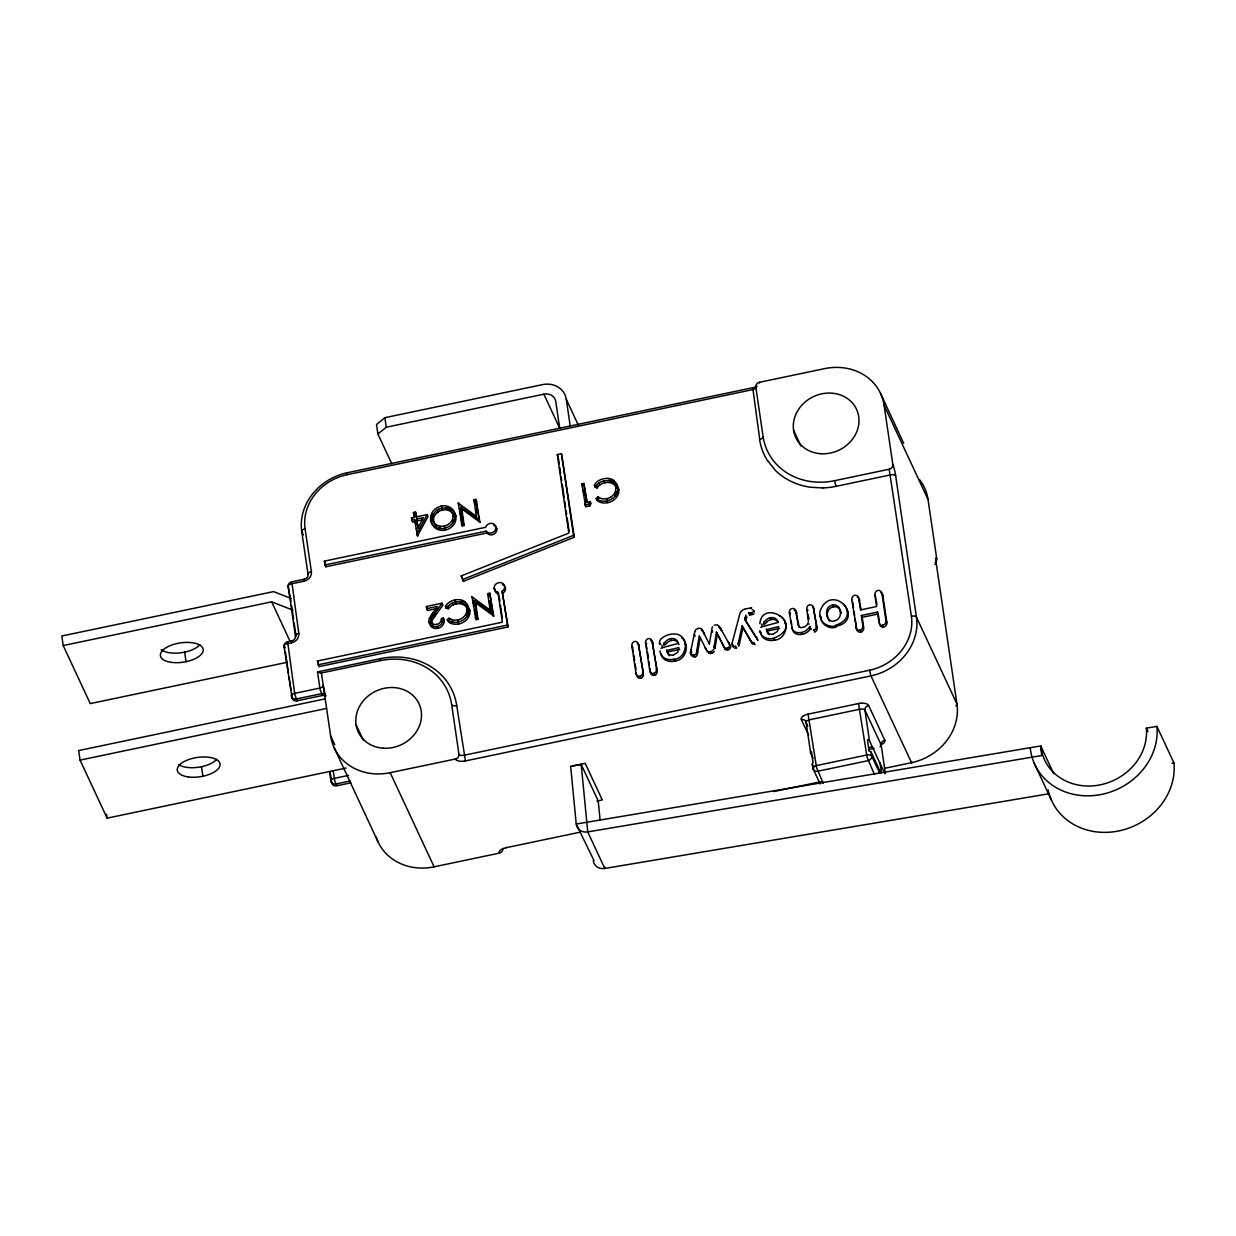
<?xml version="1.0" encoding="UTF-8"?>
<svg xmlns="http://www.w3.org/2000/svg" width="1236" height="1236" viewBox="0 0 1236 1236"><rect width="100%" height="100%" fill="white"/><g stroke="black" fill="none" stroke-linecap="round" stroke-linejoin="round"><path stroke-width="1.5" d="M840.418 613.473L840.31 611.696M808.344 621.476L806.814 609.008A3.832 3.384 -25 0 1 809.24 604.883M321.453 673.203L330.645 735.976L334.724 744.69M840.403 613.813L840.248 615.049A6.813 6.025 -25 0 1 835.212 620.688M732.624 645.501A3.291 2.92 -25 0 1 732.083 644.45L732.175 643.122M733.473 647.324A3.291 2.92 -25 0 1 732.933 646.274L733.025 644.96M759.831 623.577C762.612 597.359 807.371 625.308 773.319 638.379A14.152 12.514 -25 0 1 772.114 638.564L771.418 638.626A13.179 11.665 -25 0 1 769.178 638.657A12.514 11.062 -25 0 1 766.845 638.255L766.753 638.224A11.371 10.058 -25 0 1 765.563 637.822L765.053 637.591M732.206 642.89L740.024 613.133A7.493 6.628 -25 0 1 740.905 611.774L741.106 611.542M707.409 651.944L699.298 635.752L696.795 650.646M700.148 637.575L697.382 654.091M696.764 650.878L696.532 652.299M709.371 643.817L712.23 627.239A6.304 5.577 -25 0 1 712.43 626.791M716.447 632.152L714.284 645.856L715.15 647.633L717.297 633.975L716.447 632.152L724.373 647.386M712.307 632.214L712.554 630.885M714.269 645.98L714.084 647M715.103 647.942L714.949 648.823M714.068 647.154L713.852 648.22M691.542 652.531L691.31 654.029A5.747 5.083 -25 0 0 691.295 654.477L691.372 655.157M690.522 653.334L690.445 652.654A5.747 5.083 -25 0 1 690.46 652.191L694.956 631.318M738.695 641.376L738.355 642.766M742.141 625.88L738.711 641.268L739.591 642.983L742.99 627.703L742.141 625.88L751.318 641.53A3.445 3.044 -25 0 0 753.914 642.612L754.81 644.265M739.483 643.477L739.205 644.605M738.325 642.905L737.83 644.45M739.174 644.728L738.664 646.304M757.668 639.784L745.571 620.905L744.721 619.082L746.034 615.003M745.571 620.905L746.899 616.841M466.497 612.546L466.528 612.392A9.687 8.575 -25 0 0 466.837 610.229L466.837 610.151A9.594 8.482 -25 0 0 466.775 609.147L467.625 610.97A9.594 8.482 -25 0 1 467.687 611.82L467.687 611.975A9.687 8.575 -25 0 1 467.393 614.23L467.362 614.292A9.934 8.776 -25 0 1 466.605 616.161M660.41 643.353C659.267 647.71 658.402 639.429 662.233 637.977C666.358 634.578 672.168 633.234 677.39 634.3C690.074 637.961 686.706 659.128 673.45 659.313A14.152 12.514 -25 0 1 672.369 659.483L671.55 659.56A13.179 11.665 -25 0 1 669.433 659.576A12.514 11.062 -25 0 1 667.1 659.174L666.915 659.112A11.371 10.058 -25 0 1 665.818 658.742L665.385 658.556A11.232 9.934 -25 0 1 660.132 651.99L659.962 650.862M590.02 505.818L589.17 503.994L590.205 501.553L586.652 502.31L583.886 483.461L581.801 483.894L585.74 506.714L590.02 505.818L591.055 503.392L590.205 501.553M431.611 617.954L433.62 614.833L432.492 613.21L437.451 606.397L426.698 608.653L426.389 606.49L442.086 603.199L442.936 605.022L432.476 619.746M416.64 534.014L427.223 514.593L428.073 516.416L417.49 535.852L414.493 519.475L411.835 520.032L411.511 517.884L414.184 517.328L413.473 512.476L415.543 512.044L416.872 517.096M430.731 619.02L432.26 616.563M454.848 604.25A10.197 9.023 -25 0 0 450.862 606.273L449.44 607.571A10.815 9.564 -25 0 0 448.807 608.328L446.181 608.328L445.593 606.057A11.866 10.491 -25 0 1 446.814 604.435L447.108 604.11A11.587 10.243 -25 0 1 448.344 602.952L448.699 602.674A11.989 10.599 -25 0 1 450.306 601.608L450.646 601.438A12.824 11.34 -25 0 1 452.824 600.511L453.473 600.31A12.53 11.078 -25 0 1 454.137 600.124L455.296 599.877A12.066 10.676 -25 0 1 455.76 599.8L457.969 599.615A10.8 9.564 -25 0 1 458.726 599.615L459.468 599.676A11.495 10.166 -25 0 1 460.194 599.769L460.348 599.784A10.969 9.703 -25 0 1 461.723 600.124L462.31 600.325A10.722 9.486 -25 0 1 463.284 600.742L463.824 601.036A10.398 9.208 -25 0 1 464.489 601.438L467.347 604.358L468.799 608.344M446.181 608.328L446.443 607.88A11.866 10.491 -25 0 1 447.664 606.258M599.769 485.037L598.348 486.335A10.815 9.564 -25 0 0 597.714 487.092L597.081 487.973L595.072 487.092L594.501 484.821A11.866 10.491 -25 0 1 595.706 483.199L596.015 482.874A11.587 10.243 -25 0 1 597.251 481.716L597.606 481.437A11.989 10.599 -25 0 1 599.213 480.371L599.537 480.201A12.824 11.34 -25 0 1 601.716 479.274L602.38 479.074A12.53 11.078 -25 0 1 603.044 478.888L604.188 478.641A12.066 10.676 -25 0 1 604.651 478.564L606.876 478.378A10.8 9.564 -25 0 1 607.633 478.378L608.375 478.44A11.495 10.166 -25 0 1 609.085 478.533L609.255 478.548A10.969 9.703 -25 0 1 610.63 478.888L611.202 479.089A10.722 9.486 -25 0 1 612.191 479.506L612.732 479.8A10.398 9.208 -25 0 1 613.396 480.201L616.409 483.4L617.784 487.726M595.072 487.092L595.35 486.644A11.866 10.491 -25 0 1 596.447 485.161M431.302 618.062L432.028 617.212M810.646 628.321L809.858 629.495A10.645 9.409 -25 0 1 803.415 634.099C801.886 634.871 800.743 631.89 802.55 632.214A10.645 9.409 -25 0 0 808.916 627.811L809.781 626.482L810.862 629.572M432.322 616.47L433.048 615.636M432.43 616.331L433.156 615.482M448.22 609.147L447.957 606.505A10.815 9.564 -25 0 1 448.591 605.748L450.012 604.45A10.197 9.023 -25 0 1 453.998 602.426L455.481 602.071M597.081 487.973L596.864 485.254A10.815 9.564 -25 0 1 597.498 484.512L598.919 483.199A10.197 9.023 -25 0 1 600.82 481.994L601.839 481.53A10.089 8.93 -25 0 1 602.983 481.144L604.373 480.835A10.429 9.224 -25 0 1 615.93 487.154M596.231 486.134L594.222 485.269M432.492 613.21L429.417 618.17A7.447 6.582 -25 0 0 428.877 621.183L428.985 622.032A7.2 6.365 -25 0 0 436.555 626.621M433.651 614.802L442.086 603.199M438.301 608.22L434.346 613.674L435.257 615.605M678.95 644.605A8.667 7.663 -25 0 0 678.811 644.203L678.626 643.771A8.065 7.122 -25 0 0 677.204 641.824L677.158 641.793A6.396 5.655 -25 0 0 672.245 640.356L670.777 640.681A7.849 6.937 -25 0 0 667.44 642.488C665.787 644.976 661.971 646.938 664.381 642.998M763.894 622.341C762.04 626.559 765.532 623.778 767.185 621.584M664.613 642.705L663.871 643.585L664.674 642.643M764.126 622.079L763.647 622.635M764.033 622.171L766.335 619.746A7.849 6.937 -25 0 1 769.673 617.892M664.69 642.612L666.59 640.665A7.849 6.937 -25 0 1 669.927 638.811L671.395 638.533A6.396 5.655 -25 0 1 676.324 639.954A8.065 7.122 -25 0 1 677.745 641.886L677.961 642.38A8.667 7.663 -25 0 1 678.27 643.369L662.465 647.695M469.974 610.754A12.545 11.093 -25 0 1 459.514 623.763L458.262 624.01A13.133 11.618 -25 0 1 457.274 624.149L455.651 624.242A11.541 10.212 -25 0 1 454.369 624.195L453.921 624.134A11.989 10.599 -25 0 1 449.858 622.851L449.641 622.712A10.614 9.394 -25 0 1 448.498 621.924L447.277 619.792L448.9 618.139L449.765 619.978M618.881 489.518A12.545 11.093 -25 0 1 608.421 502.527L607.17 502.774A13.133 11.618 -25 0 1 606.181 502.913L604.558 503.006A11.541 10.212 -25 0 1 603.276 502.959L602.828 502.897A11.989 10.599 -25 0 1 598.765 501.6L598.487 501.445A10.614 9.394 -25 0 1 597.405 500.688L596.185 498.556L597.915 496.996M597.034 500.379L598.657 498.741L597.807 496.903M578.216 424.921L566.289 399.321A21.615 19.127 -25 0 0 542.465 384.628L384.89 417.691L376.516 424.458L377.907 434.006L391.75 463.685M377.907 434.006L386.281 427.223L543.871 394.176A10.815 9.564 -25 0 1 555.783 401.53L559.707 428.259M611.403 496.625L611.109 496.826A10.661 9.44 -25 0 1 608.344 498.201L608.004 498.309A9.95 8.791 -25 0 1 607.077 498.571L607.571 500.472M436.988 510.236L437.343 509.989A9.718 8.606 -25 0 1 438.363 509.386L438.595 509.278M438.193 511.828L437.853 512.059A10.707 9.471 -25 0 0 436.972 512.739M439.228 511.225L439.444 511.101A10.815 9.564 -25 0 1 442.024 510.159L442.843 510.005A10.151 8.992 -25 0 1 453.875 516.385M451.928 603.23L452.932 602.766M452.778 605.053L453.782 604.605M463.423 581.337L461.213 575.93L568.838 533.102L557.281 454.585L561.484 453.705L574.354 537.197L463.423 581.337L462.573 579.514L573.504 535.358L561.484 453.705M714.3 625.153L717.112 624.813L719.151 626.127L729.379 644.157L728.467 642.21M321.283 673.465L317.59 671.92L380.503 658.634A69.185 61.197 -25 0 1 456.733 705.632L465.447 760.928L870.947 675.876A54.06 47.818 -25 0 0 916.448 617.119L895.667 475.829A8.652 1.035 78.2 0 0 892.84 464.535L884.126 405.346A54.06 47.818 -25 0 0 824.582 368.637L759.445 382.295A4.326 3.832 -25 0 0 755.799 386.992A4.326 1.947 -8.4 0 1 752.461 389.695L346.945 474.748A49.734 43.986 -25 0 0 305.091 528.807A4.326 1.947 -8.4 0 0 301.738 531.511L308.058 574.477A4.326 3.832 -25 0 1 304.411 579.174L291.804 581.816A4.326 3.832 -25 0 0 288.173 586.513L295.481 636.154A4.326 3.832 -25 0 1 291.835 640.851L287.633 641.731A4.326 3.832 -25 0 0 283.986 646.443L292.144 697.907A4.326 3.832 -25 0 0 296.918 700.843L297.351 700.117M745.694 608.807L744.35 609.271A7.586 6.721 -25 0 0 741.075 611.526M860.148 629.896L861.044 631.72M639.985 676.077L640.959 677.869M653.689 673.203L654.678 674.995M769.673 617.923L771.156 617.614A6.396 5.655 -25 0 1 776.069 619.035L776.084 619.082A8.065 7.122 -25 0 1 777.49 620.966L777.707 621.461A8.667 7.663 -25 0 1 778.031 622.45L762.334 626.714A3.816 3.384 -25 0 0 760.743 627.455M454.941 604.219L456.331 603.894A10.429 9.224 -25 0 1 467.872 610.213M694.199 654.956L695.08 656.779M813.813 629.881L814.663 631.704M745.957 608.73L751.04 608.004M748.413 613.071L749.217 612.901A4.032 3.569 -25 0 1 749.696 612.855L750.314 612.855A3.662 3.244 -25 0 0 750.87 612.809L751.473 612.685M749.263 614.895L750.082 614.725A4.032 3.569 -25 0 1 750.546 614.678L750.144 612.855M697.876 628.537L698.726 628.367M835.103 620.534C826.946 624.922 821.863 606.443 832.971 605.084M735.744 646.258L736.625 648.081M711.673 653.303L710.19 651.619A3.584 3.183 -25 0 1 707.749 651.295L707.641 651.171M730.569 646.876L730.569 646.722A3.028 2.673 -25 0 1 728.174 649.812L727.34 648.019A3.028 2.673 -25 0 0 729.75 645.038L729.472 644.311M882.828 625.153C883.972 629.819 888.174 623.562 886.784 622.125L882.844 595.458A4.11 3.646 -25 0 0 880.743 592.492M727.062 648.081L726.814 648.127A2.843 2.518 -25 0 1 724.234 647.51L717.297 633.975M882.937 625.138L885.208 623.886L886.011 621.384L882.071 594.053L882.937 595.937M778.077 622.28A8.065 7.122 -25 0 0 776.95 620.905A6.396 5.655 -25 0 0 772.006 619.421L770.6 619.73A7.849 6.937 -25 0 0 767.185 621.569M607.556 500.673L606.304 500.951A13.133 11.618 -25 0 1 605.331 501.09L603.801 501.183A11.541 10.212 -25 0 1 602.426 501.121L602.056 501.09A11.989 10.599 -25 0 1 597.915 499.777L597.776 499.699A10.614 9.394 -25 0 1 596.555 498.865L596.185 498.556M436.895 624.273L436.354 624.381A5.006 4.419 -25 0 1 430.9 621.322M833.821 606.907C827.888 607.324 825.648 613.968 828.645 619.823M710.499 651.557L710.855 651.465A3.646 3.229 -25 0 0 713.388 649.564M616.424 487.849A10.429 9.224 -25 0 0 605.238 482.689L603.987 482.936A10.089 8.93 -25 0 0 602.689 483.369L601.685 483.817A10.197 9.023 -25 0 0 599.769 485.037M437.977 628.274L437.498 628.367A7.2 6.365 -25 0 1 429.711 623.902M454.894 622.419L456.331 622.341A13.133 11.618 -25 0 0 457.413 622.187L458.664 621.909A12.545 11.093 -25 0 0 469.124 608.931M751.133 612.762L752.322 614.508A2.688 2.379 -25 0 0 753.975 613.689M443.987 528.266L444.929 528.081A11.186 9.888 -25 0 0 446.119 527.757L446.304 527.695A12.144 10.753 -25 0 0 453.519 521.855L453.566 521.777A12.808 11.325 -25 0 0 454.91 518.239L454.925 518.147A12.669 11.201 -25 0 0 455.111 516.184L455.111 515.906A11.804 10.444 -25 0 0 455.049 514.871L454.925 514.083A12.499 11.047 -25 0 0 441.669 505.972L440.742 506.219A12.53 11.078 -25 0 0 430.591 519.274L430.792 520.124M606.907 500.827L607.757 502.65M458 622.063L458.865 623.902M436.833 626.513L437.683 628.336M751.998 614.586L751.72 614.632A3.662 3.244 -25 0 1 751.164 614.678L750.7 614.678M666.158 660.348L666.575 660.534A11.371 10.058 -25 0 0 667.764 660.951L667.95 660.997A12.514 11.062 -25 0 0 670.283 661.399A13.179 11.665 -25 0 0 672.399 661.384L673.218 661.306A14.152 12.514 -25 0 0 674.3 661.152C685.068 660.58 690.167 646.536 682.967 638.873M835.304 625.385C865.648 615.621 830.561 582.419 819.993 611.295C816.981 635.706 860.472 627.965 844.945 605.532M760.573 631.797L760.696 632.909A11.232 9.934 -25 0 0 765.872 639.475L766.243 639.568A11.371 10.058 -25 0 0 767.51 640.032L767.602 640.047A12.514 11.062 -25 0 0 770.043 640.48A13.179 11.665 -25 0 0 772.16 640.464L772.855 640.402A14.152 12.514 -25 0 0 774.045 640.233C785.37 639.723 790.237 624.165 781.739 617.073M431.519 521.978A12.545 11.109 -25 0 0 444.852 530.182L445.887 529.889A11.186 9.888 -25 0 0 446.969 529.58L447.247 529.487A12.144 10.753 -25 0 0 454.369 523.693L454.415 523.6A12.808 11.325 -25 0 0 455.76 520.078L455.775 519.985A12.669 11.201 -25 0 0 455.976 518.023L455.96 517.838A11.804 10.444 -25 0 0 455.899 516.694L455.775 515.906M441.994 508.166L441.175 508.336A10.707 9.471 -25 0 0 436.123 510.916A9.703 8.59 -25 0 0 435.18 511.828L435.118 511.889A9.733 8.606 -25 0 0 432.693 517.884L432.693 518.1A9.502 8.405 -25 0 0 432.755 518.95L432.847 519.568A9.363 8.281 -25 0 0 433.033 520.387L433.094 520.588A9.548 8.436 -25 0 0 436.107 524.62A9.811 8.683 -25 0 0 437.652 525.439L437.807 525.501A10.939 9.672 -25 0 0 440.572 526.196L440.989 526.227A9.965 8.822 -25 0 0 442.55 526.242L442.967 526.212A9.394 8.297 -25 0 0 443.878 526.072L444.543 525.933A9.146 8.08 -25 0 0 445.439 525.686L445.748 525.578A9.718 8.59 -25 0 0 447.2 524.96L447.494 524.79A10.645 9.424 -25 0 0 451.295 521.468L451.325 521.407A9.764 8.637 -25 0 0 452.932 517.467L452.948 517.39A9.424 8.343 -25 0 0 453.025 516.324L453.025 516.107A9.332 8.25 -25 0 0 452.963 515.257L452.886 514.717M445.485 529.981L444.636 528.143M303.361 534.987L301.738 531.511A54.06 47.818 -25 0 1 347.239 472.755L752.739 387.718A8.652 3.893 -8.4 0 0 757.065 386.157M461.785 508.954L464.226 525.485L462.156 525.918L458.201 503.098L476.339 516.293L473.913 499.808L475.984 499.359L479.923 522.195L461.785 508.954L460.935 507.131L478.641 520.464L479.491 522.287M413.473 512.476L414.323 514.3L416.393 513.867M473.913 499.808L474.763 501.631L476.833 501.198M427.223 514.593L416.254 516.895L415.543 512.044M416.563 519.043L423.454 517.606L417.907 528.158L416.563 519.043L418.494 528.174M411.835 520.032L412.685 521.87L415.342 521.314L415.883 524.945M417.428 520.866L422.588 519.784M461.291 524.095L463.376 523.662L464.226 525.485M478.641 520.464L479.923 522.195M584.891 504.891L589.17 503.994M324.419 561.113L485.594 527.324A5.407 4.774 -25 0 1 493.349 523.77A5.407 4.774 -25 0 1 494.462 531.31A5.407 4.774 -25 0 1 486.15 531.14L324.975 564.945L324.419 561.113L325.841 566.768L486.999 532.963A5.407 4.774 -25 0 0 495.481 532.948A5.407 4.774 -25 0 0 493.751 525.424M305.091 528.807L311.41 571.758A8.652 7.648 -25 0 1 304.133 581.167L291.526 583.809A4.326 1.947 -8.4 0 0 288.173 586.513L290.985 601.7M755.799 386.992L763.106 436.632A64.859 57.381 -25 0 0 834.563 480.696L889.194 469.232A4.326 3.832 -25 0 0 892.84 464.535M291.217 598.487L273.558 591.596L61.8 636.015L63.206 645.563L271.657 601.839L292.994 610.167M822.821 487.926A69.262 61.259 -25 0 0 835.984 486.335L890.615 474.887A4.326 1.947 -8.4 0 1 895.667 475.829M475.597 602.782L478.023 619.313L475.953 619.746L472.013 596.926L490.151 610.12L487.71 593.635L489.796 593.187L493.736 616.022L475.597 602.782L474.748 600.959L492.453 614.292L493.303 616.115M426.698 608.653L427.548 610.476L436.509 608.591M291.804 581.816L298.818 633.45A8.652 7.648 -25 0 1 291.541 642.844L287.339 643.724A4.326 1.947 -8.4 0 0 283.986 646.443L284.852 648.267A4.326 3.832 -25 0 1 284.929 646.814M438.007 628.46A7.941 7.014 -25 0 0 444.218 620.132L443.338 617.923L441.267 618.649A5.747 5.083 -25 0 1 436.957 624.52M444.188 619.761L442.133 620.472A5.747 5.083 -25 0 1 441.932 622.419M475.103 617.923L477.173 617.49L478.023 619.313M492.453 614.292L493.736 616.022M287.447 662.249L90.259 703.593L63.206 645.563M317.451 660.997L502.341 622.218L497.938 592.229A5.407 4.774 -25 0 1 494.817 585.354A5.407 4.774 -25 0 1 503.114 583.608A5.407 4.774 -25 0 1 502.14 591.333L507.965 626.976L318.873 666.637L317.451 660.997L318.301 662.82M318.023 664.813L507.115 625.153M321.406 673.002L380.209 660.627A64.859 57.381 -25 0 1 451.665 704.69A4.326 1.947 -8.4 0 0 456.733 705.632M325.145 698.881L78.656 750.576L80.062 760.125L107.115 818.155L346.08 768.035M80.062 760.125L326.536 708.429M667.038 651.588L666.976 651.434A10.599 9.378 -25 0 1 666.683 650.491L678.935 647.556L677.652 652.392L673.496 654.895M773.18 634.284A6.566 5.809 -25 0 1 766.66 630.715L766.753 630.592A10.599 9.378 -25 0 1 766.428 629.572L778.68 626.637L777.351 631.534L773.164 633.991M666.59 650.136L667.44 651.959L679.785 649.379M766.335 629.217L767.185 631.04L779.53 628.46M861.353 615.497L877.421 612.114L878.271 613.952L862.203 617.32L861.353 615.497L862.821 625.663M348.691 775.343L334.276 778.371A4.326 1.947 -8.4 0 0 330.924 781.075L331.789 782.898A4.326 1.947 -8.4 0 0 332.994 783.779M889.194 469.232L911.395 616.177A49.734 43.986 -25 0 1 869.541 670.221L464.025 755.273A4.326 1.947 -8.4 0 1 458.973 754.331A4.326 3.832 -25 0 1 455.342 759.028L390.205 772.685A54.06 47.818 -25 0 1 330.645 735.976M350.097 780.997L335.698 784.01A4.326 3.832 -25 0 1 330.924 781.075L329.533 771.527M350.947 782.821L336.547 785.833A4.326 3.832 -25 0 1 331.789 782.898L330.089 771.449M802.921 716.231A8.528 3.847 -8.4 0 1 804.095 715.52A8.652 3.893 -8.4 0 1 808.05 714.145L858.495 703.562A8.822 3.986 -8.4 0 1 861.121 703.207M572.623 766.026L585.231 763.385L602.272 799.939L596.864 801.082M868.753 747.564L872.492 746.791M868.46 749.557L874.068 748.383M376.177 837.096A54.06 47.818 -25 0 0 434.099 866.822L499.236 853.164A8.652 3.893 -8.4 0 1 505.926 847.742L579.483 832.322M773.751 791.565L820.905 781.677M885.038 768.236L911.442 762.689A54.06 47.818 -25 0 0 956.942 703.948L936.146 562.658A8.652 1.035 78.2 0 1 936.733 558.672L928.02 499.483A54.06 47.818 -25 0 0 919.769 479.862M673.944 659.221L674.918 661.028M836.154 627.208C828.892 629.51 820.441 624.149 820.673 616.223M606.644 498.664L605.686 498.819A10.413 9.208 -25 0 1 604.682 498.927L603.554 498.942A10.645 9.409 -25 0 1 601.947 498.757L598.008 497.057M457.737 619.9L456.795 620.07A10.413 9.208 -25 0 1 455.79 620.163L454.647 620.178A10.645 9.409 -25 0 1 453.04 619.993L448.992 618.216M802.906 627.301L803.663 627.115A6.087 5.392 -25 0 0 808.05 622.913L809.086 624.242M711.225 653.411L710.947 653.458A3.584 3.183 -25 0 1 708.599 653.118L708.46 652.979M801.283 632.508L800.542 632.631M802.226 634.315L801.561 634.439A8.667 7.663 -25 0 1 794.099 632.477M727.865 649.92L727.571 649.966A2.843 2.518 -25 0 1 725.084 649.333M762.288 625.91L761.453 624.087M661.708 645.007L662.496 646.845M600.047 819.653L598.239 801.005L581.198 764.451L570.63 766.227L576.239 824.041A10.815 9.564 -25 0 0 587.733 831.905L604.79 868.46L1049.256 793.713M576.239 824.041L1040.774 745.926A54.06 47.818 -25 0 0 1098.232 785.215A54.06 47.818 -25 0 0 1146.344 728.159L1156.911 726.382L1173.953 762.952A64.859 57.381 -25 0 1 1119.291 830.824A64.859 57.381 -25 0 1 1048.113 789.819M577.058 825.787L593.944 860.488M1171.975 763.276L1173.953 762.952M735.374 646.335L735.281 646.351A3.414 3.013 -25 0 1 733.875 646.289M736.223 648.158L736.084 648.189A3.414 3.013 -25 0 1 734.725 648.112M822.821 487.926L810.6 487.247A69.262 61.259 -25 0 1 775.312 470.329L767.788 460.843M608.483 480.217L609.224 480.263A11.495 10.166 -25 0 1 609.951 480.356L610.105 480.387A10.969 9.703 -25 0 1 611.171 480.619M452.979 621.615L451.603 621.105M462.867 602.04L462.573 601.947A10.969 9.703 -25 0 0 461.198 601.623L461.043 601.592A11.495 10.166 -25 0 0 460.395 601.515M779.298 615.636L780.395 616.161M445.315 606.505L447.324 607.37M718.734 626.915L721.639 630.514L720.789 628.691M618.649 489.564L617.289 485.269L614.369 482.117A10.398 9.208 -25 0 0 613.581 481.623L613.041 481.329A10.722 9.486 -25 0 0 612.423 481.051M681.639 637.714L682.442 638.363M465.416 509.247L477.189 518.116M477.745 601.978L489.518 610.847M843.524 604.219L844.42 604.991M447.277 619.792L447.648 620.101A10.614 9.394 -25 0 0 448.73 620.843L449.008 621.013A11.989 10.599 -25 0 0 453.071 622.295L453.519 622.357A11.541 10.212 -25 0 0 454.709 622.419M701.538 629.124L701.847 629.387A4.759 4.202 -25 0 1 702.249 629.881L702.635 630.514M702.403 630.947L702.419 630.978A3.832 3.384 -25 0 0 701.445 630.329M466.605 604.28L469.649 610.167M829.634 621.044L828.738 619.978M702.666 631.194L702.697 631.225A4.759 4.202 -25 0 1 703.099 631.704L709.402 644.049M752.137 643.323L750.175 639.908M793.296 630.514L794.192 632.384M792.94 630.113L793.28 631.225M725.208 649.194L724.188 647.618M792.6 629.727L792.43 629.402M756.061 636.664L756.803 637.961M744.721 619.082L756.787 638.317M706.559 650.121L705.231 647.695L706.142 649.425M728.56 642.38L729.333 643.832M742.99 627.703L751.024 641.731M798.58 625.632L798.549 625.586A8.312 7.354 -25 0 1 798.147 624.705L795.891 611.31A3.785 3.353 -25 0 0 792.4 608.436M505.987 847.865L506.374 847.232M380.271 660.75L380.503 658.634M291.835 640.851L291.541 642.844M702.697 630.623L703.516 632.183M703.67 632.662L704.319 633.929M752.739 387.718L759.754 439.352A4.326 1.947 -8.4 0 0 763.106 436.632M347.239 472.755L346.945 474.748M304.411 579.174L304.133 581.167M287.633 641.731L294.693 693.659L296.918 700.843L322.132 695.559A4.326 3.832 -25 0 1 325.624 696.301M730.213 645.686L729.719 644.929L730.569 646.722M334.261 747.95L378.154 842.087M1146.344 728.159L1147.966 731.65M884.126 405.346L928.02 499.483M1053.767 773.767L1040.774 745.926L1041.701 755.551L587.733 831.905L581.198 764.451M1034.208 763.199L1051.558 800.449M874.933 595.057L875.83 597.374M885.949 620.364L886.784 622.125M793.574 430.252L800.897 445.933M858.804 598.379L861.106 609.904M862.759 625.122L863.67 627.486A4.187 3.693 -25 0 1 861.198 632.044M851.774 599.908L856.641 629.016A4.141 3.662 -25 0 0 860.395 632.214M846.907 610.105L847.788 612.098M841.144 613.303L839.553 608.792A7.076 6.273 -25 0 0 832.987 604.79M832.338 605.192L833.188 607.015M826.575 614.354L827.44 616.177M861.245 703.191A8.528 3.847 -8.4 0 1 862.929 703.176A8.76 3.955 -8.4 0 1 868.645 705.493L884.791 740.194A4.326 3.832 -25 0 0 881.16 744.891A4.326 1.947 -8.4 0 1 880.017 746.791M819.962 615.744L820.812 617.567M813.381 607.649L816.996 628.166A3.538 3.136 -25 0 1 814.787 631.998M813.473 608.112L816.934 627.656M868.599 705.462A4.326 3.832 -25 0 0 864.953 710.159L869.449 740.704L884.837 773.705M806.861 609.502L807.68 610.939A3.832 3.384 -25 0 1 807.695 609.564M869.449 740.704A4.326 1.947 -8.4 0 0 867.394 739.638L869.078 751.086A4.326 1.947 -8.4 0 1 871.133 752.168L880.851 773.01M807.989 617.181L808.838 619.02L808.159 614.4M879.8 773.35L871.704 755.984L871.133 752.168M809.781 626.482L810.754 629.047M874.547 774.57L867.116 757.514L858.495 703.562M795.984 611.789L798.997 626.528A8.312 7.354 -25 0 0 799.337 627.285M797.514 622.094L798.348 623.84M791.689 608.575A3.754 3.322 -25 0 0 789.387 612.608L790.19 614.616A3.754 3.322 -25 0 1 790.391 612.592M784.984 623.114L785.833 624.937M770.476 617.722L771.326 619.545M773.813 638.286L774.663 640.109M807.757 725.98L806.135 722.504A4.326 3.832 -25 0 0 801.361 719.568A8.652 3.893 -8.4 0 1 801.639 717.498A8.822 3.986 -8.4 0 1 802.828 716.293M801.361 719.568L808.653 735.188M759.846 631.071L760.665 632.755M748.892 612.948L749.742 614.771M885.362 773.535L881.16 744.891L864.953 710.159A4.326 1.947 -8.4 0 0 859.901 709.217L809.487 719.785A4.326 1.947 -8.4 0 0 806.135 722.504L810.631 753.048L813.056 758.255M757.065 638.734L757.915 640.557M823.3 783.423L816.61 767.772L808.066 714.145M745.138 617.567L745.988 619.39M810.631 753.048A4.326 1.947 -8.4 0 1 811.403 751.38L813.087 762.828A4.326 1.947 -8.4 0 0 812.315 764.512L813.937 767.973M820.163 783.948L812.871 768.328L812.315 764.512M732.052 644.234L732.902 646.057M722.921 644.991L723.771 646.814M703.701 632.554L704.551 634.377M694.246 634.253L695.095 636.092M696.826 650.46L697.676 652.299M617.737 487.308L618.587 489.132M613.705 480.433L614.555 482.256M690.831 650.105L691.681 651.928M690.476 653.118L691.326 654.956M685.238 644.033L686.088 645.856M603.971 480.912L604.821 482.735M670.731 638.641L671.581 640.464M543.871 394.176L559.784 428.32M583.886 483.461L587.224 502.249M581.801 483.894L582.65 485.717M648.761 638.518A3.862 3.414 -25 0 1 652.098 641.499L657.135 671.241M653.164 673.62A3.816 3.368 -25 0 1 649.765 670.731L645.655 643.245L647.046 648.761M557.281 454.585L558.131 456.408M652.284 641.963L657.088 670.623M635.057 641.391A3.862 3.414 -25 0 1 638.394 644.373L643.431 674.114M649.611 670.19L650.569 672.569A3.816 3.368 -25 0 0 654.014 675.443M639.46 676.494A3.816 3.368 -25 0 1 636.046 673.605L631.936 646.119L633.326 651.635M638.579 644.837L643.369 673.496M573.504 535.358L574.354 537.197M635.907 673.064L636.864 675.443A3.816 3.368 -25 0 0 640.31 678.317M495.945 527.123L496.795 528.946M486.15 531.14L486.999 532.963M504.643 586.312L505.493 588.135M502.14 591.333L507.965 626.976M458.68 502.99L459.529 504.829L458.201 503.098M497.938 592.229L498.788 594.053A5.407 4.774 -25 0 1 495.018 588.908M494.137 588.506L494.987 590.329M455.002 514.5L455.868 516.416M452.932 514.933L453.813 517.081M487.71 593.635L488.575 595.458M441.206 506.111L442.055 507.934M441.607 508.243L442.457 510.066M444.218 526.011L445.068 527.834M472.492 596.818L473.342 598.657L472.013 596.926M461.213 575.93L462.063 577.753M432.785 519.259L433.697 521.391A9.363 8.281 -25 0 0 433.882 522.21L433.944 522.426A9.548 8.436 -25 0 0 436.895 526.397M430.715 519.692L431.642 521.947M464.798 601.669L465.663 603.492M454.724 599.985L455.59 601.824M455.064 602.148L455.914 603.971M414.493 519.475L415.342 521.314M411.511 517.884L412.685 521.87M458.664 621.708L458.17 619.808A9.95 8.791 -25 0 0 459.019 619.576L459.437 619.437A10.661 9.44 -25 0 0 462.14 618.108L462.496 617.861A9.934 8.776 -25 0 0 466.528 612.546M417.057 533.937L417.907 535.76M426.389 606.49L427.548 610.476M431.009 621.291L431.797 622.527A5.639 4.99 -25 0 1 432.276 620.163M428.923 621.723L429.834 623.871M324.975 564.945L325.841 566.768M390.205 772.685L434.099 866.822M356.076 724.729L363.384 740.426M271.657 601.839L289.966 641.098M880.526 393.372L903.701 443.322M834.563 480.696L835.984 486.335M767.618 632.415L767.587 632.338A10.599 9.378 -25 0 1 767.278 631.411L767.232 631.225M667.857 653.334L667.888 653.411A10.599 9.378 -25 0 1 667.533 652.33L667.471 652.052M878.95 622.357L877.421 612.114M814.339 609.935L814.261 609.58A3.77 3.322 -25 0 0 812.716 607.108M796.834 613.612L796.741 613.087A3.785 3.353 -25 0 0 794.192 610.352M639.429 646.66L639.336 646.181A3.862 3.414 -25 0 0 637.22 643.477M650.46 672.013L649.935 668.444M841.098 613.025L840.372 610.569A7.076 6.273 -25 0 0 833.837 606.613M653.133 643.786L653.056 643.369A3.862 3.414 -25 0 0 650.8 640.557M858.881 598.796L860.534 609.904L876.602 606.536L874.98 595.536M615.59 487.247L615.683 487.911A9.594 8.482 -25 0 1 615.744 488.761L615.744 488.915A9.687 8.575 -25 0 1 615.435 491.155L615.42 491.233A9.934 8.776 -25 0 1 611.387 496.609M429.788 623.562L429.742 623.114A7.447 6.582 -25 0 1 429.711 622.341M879.708 623.701L879.8 624.18A4.125 3.646 -25 0 0 883.555 627.347M859.762 600.742L859.684 600.325A4.063 3.584 -25 0 0 857.259 597.235M792.044 627.316L792.369 629.294L789.371 613.164M869.541 670.221L870.947 675.876L911.751 763.106L911.874 761.979M876.108 599.197L876.911 604.698M878.502 615.559L879.46 621.971M862.203 617.32L863.624 626.946M880.047 762.875L881.453 772.423M852.685 602.287L853.504 607.896M854.061 611.635L854.601 615.374M855.157 619.112L856.533 628.475M791.055 620.704L791.627 624.504M647.571 652.33L648.359 657.707M648.885 661.275L649.41 664.86M633.852 655.219L634.655 660.58M635.18 664.165L635.968 669.526M583.222 489.533L584.056 495.265M584.628 499.081L585.74 506.714M566.289 399.321L570.213 426.049M558.409 458.278L559.244 463.886M559.784 467.625L560.619 473.233M561.159 476.972L561.716 480.711M562.256 484.45L564.188 497.536M564.744 501.275L565.563 506.884M566.119 510.623L566.66 514.361M567.216 518.1L569.132 531.186M499.066 595.922L499.885 601.546M500.441 605.3L502.372 618.417M475.984 499.359L479.074 520.371M489.796 593.187L492.886 614.199M474.763 501.631L475.304 505.292M475.845 508.954L476.385 512.616M489.379 600.959L491.001 611.944M460.935 507.131L463.376 523.662M474.748 600.959L477.173 617.49M459.622 508.738L462.156 525.918M473.141 600.665L473.991 606.382M474.547 610.213L475.118 614.029M451.665 704.69L458.973 754.331M414.323 514.3L414.802 517.544M416.424 528.575L417.49 535.852M384.89 417.691L386.281 427.223M333.164 770.723L334.971 781.755L337.011 785.509M317.467 671.859L320.248 690.244L322.581 695.235M291.557 605.532L293.519 618.896M294.075 622.712L296.053 636.077M285.408 652.083L288.498 673.079M289.054 676.911L291.032 690.275M291.588 694.091L292.144 697.907A4.326 1.947 -8.4 0 0 294.693 699.035M184.643 652.144L186.049 661.693M201.499 766.706L202.905 776.239M106.559 814.339L107.115 818.155M433.635 521.02L433.62 520.943A9.502 8.405 -25 0 1 433.542 519.939L433.542 519.707A9.733 8.606 -25 0 1 439.043 511.333M431.549 521.376L431.519 521.098A12.53 11.078 -25 0 1 433.434 513.543M816.084 625.833L816.146 626.343A3.538 3.136 -25 0 1 813.937 630.175M469.742 610.8L468.892 608.962M645.655 643.245L645.625 642.967A3.862 3.414 -25 0 1 648.035 638.688M656.223 668.8L656.285 669.402A3.785 3.353 -25 0 1 653.952 673.465M642.519 671.673L642.581 672.276A3.785 3.353 -25 0 1 640.248 676.339M430.962 620.997L430.947 620.781A5.639 4.99 -25 0 1 431.426 618.34M604.605 866.652L604.79 868.46A10.815 9.564 -25 0 1 593.295 860.596M443.338 617.923L443.369 618.309A7.941 7.014 -25 0 1 437.158 626.621M754.501 612.021L753.651 610.182M669.371 655.76A6.566 5.809 -25 0 1 667.764 653.458M440.619 527.896A10.939 9.672 -25 0 1 438.718 527.339M453.658 519.97A9.764 8.637 -25 0 1 452.994 521.87M769.008 634.748A6.566 5.809 -25 0 1 767.51 632.538M673.435 655.204A6.566 5.809 -25 0 1 666.915 651.635M441.994 508.212A10.151 8.992 -25 0 1 453.009 514.562M631.951 645.717A3.862 3.414 -25 0 1 634.315 641.561M660.997 648.375A3.816 3.384 -25 0 1 662.434 647.571M800.526 632.523A8.667 7.663 -25 0 1 793.234 630.654M802.844 627.533A4.743 4.187 -25 0 1 798.317 625.88M809.951 604.759A3.77 3.322 -25 0 1 813.303 607.602M618.015 487.695A12.545 11.093 -25 0 1 607.571 500.704M455.481 602.087A10.429 9.224 -25 0 1 467.023 608.39M295.481 636.154A4.326 1.947 -8.4 0 1 298.818 633.45M443.925 528.452A12.669 11.201 -25 0 1 430.468 520.186M882.705 625.524A4.125 3.646 -25 0 1 879.028 622.341M862.728 625.694A4.187 3.693 -25 0 1 860.349 630.221M859.545 630.391A4.141 3.662 -25 0 1 855.853 627.177M851.836 599.893A4.156 3.677 -25 0 1 854.339 595.397M855.127 595.196A4.063 3.584 -25 0 1 858.726 598.332M874.98 594.98A4.094 3.631 -25 0 1 877.575 590.53M878.363 590.314A4.11 3.646 -25 0 1 881.886 593.527M765.022 637.637A11.232 9.934 -25 0 1 759.877 631.071M751.04 608.066A3.105 2.75 -25 0 1 751.812 608.081M753.126 611.851A2.688 2.379 -25 0 1 751.473 612.701M696.471 652.778A2.997 2.642 -25 0 1 695.698 654.168M694.956 654.725A2.997 2.642 -25 0 1 694.246 655.018M693.612 655.065A3.059 2.704 -25 0 1 690.476 653.35M695.235 630.684A3.801 3.353 -25 0 1 697.83 628.645M698.726 628.305A3.832 3.384 -25 0 1 701.585 629.078M643.369 674.13A3.785 3.353 -25 0 1 641.098 678.178M632.801 647.54A3.862 3.414 -25 0 1 632.724 647.061M657.088 671.256A3.785 3.353 -25 0 1 654.802 675.289M646.505 644.667A3.862 3.414 -25 0 1 646.49 643.338M666.127 660.395A11.232 9.934 -25 0 1 660.982 653.813M598.827 482.998A11.989 10.599 -25 0 1 599.275 482.673M616.579 491.341A9.687 8.575 -25 0 1 616.3 492.979L616.285 492.979A9.934 8.776 -25 0 1 614.91 495.852M433.187 625.308A5.006 4.419 -25 0 1 431.766 623.145M446.041 507.625A12.499 11.047 -25 0 1 455.899 515.875M502.388 584.582A5.407 4.774 -25 0 1 502.99 593.172M752.121 609.873A3.105 2.75 -25 0 1 752.662 609.904M754.763 644.435A3.445 3.044 -25 0 1 752.106 643.4M697.336 654.601A2.997 2.642 -25 0 1 696.548 655.992M695.806 656.548A2.997 2.642 -25 0 1 691.65 655.265M714.254 651.387A3.646 3.229 -25 0 1 711.689 653.226M199.954 644.728A21.615 9.749 -8.4 0 1 180.765 652.793A21.615 9.749 -8.4 0 1 161.128 649.58M308.058 574.477A4.326 1.947 -8.4 0 1 311.41 571.758M325.686 695.574A4.326 3.832 -25 0 0 321.267 693.736L296.053 699.02A4.326 3.832 -25 0 1 291.294 696.084A4.326 1.947 -8.4 0 1 294.647 693.365L319.861 688.081A4.326 1.947 -8.4 0 0 323.214 685.377A8.652 1.035 78.2 0 0 325.701 695.868M911.395 616.177A4.326 1.947 -8.4 0 1 916.448 617.119L956.942 703.948A4.326 1.947 -8.4 0 1 955.814 705.833M767.618 460.843A69.262 61.259 -25 0 1 759.568 439.305M465.447 760.928A8.652 3.893 -8.4 0 1 455.342 759.028M216.81 759.29A21.615 9.749 -8.4 0 1 198.393 767.247A21.615 9.749 -8.4 0 1 178.726 764.682M759.445 382.295A8.652 3.893 -8.4 0 1 759.615 382.99M884.791 740.194A8.652 3.893 -8.4 0 1 880.341 744.984M502.867 848.468A4.326 3.832 -25 0 1 499.236 853.164M936.733 558.672A4.326 3.832 -25 0 1 934.957 562.55M936.146 562.658A4.326 1.947 -8.4 0 1 935.019 564.543M1156.911 726.382A64.859 57.381 -25 0 1 1099.175 794.856A64.859 57.381 -25 0 1 1030.221 747.703M866.652 755.041L816.223 765.609A4.326 1.947 -8.4 0 0 812.871 768.328A4.326 3.832 -25 0 0 817.629 771.264L868.058 760.681A4.326 3.832 -25 0 0 871.704 755.984A4.326 1.947 -8.4 0 0 866.652 755.041M171.402 662.357A21.615 9.749 -8.4 0 0 203.229 649.873A21.615 9.749 -8.4 0 0 170.753 645.408A21.615 9.749 -8.4 0 0 171.402 662.357M188.258 776.919A21.615 9.749 -8.4 0 0 220.085 764.435A21.615 9.749 -8.4 0 0 187.609 759.97A21.615 9.749 -8.4 0 0 188.258 776.919M383.036 748.182A33.511 29.649 -25 0 0 419.483 704.798A33.511 29.649 -25 0 0 363.399 700.719A33.511 29.649 -25 0 0 383.036 748.182M820.534 453.705A33.511 29.649 -25 0 0 856.981 410.321A33.511 29.649 -25 0 0 800.913 406.242A33.511 29.649 -25 0 0 820.534 453.705"/></g></svg>
